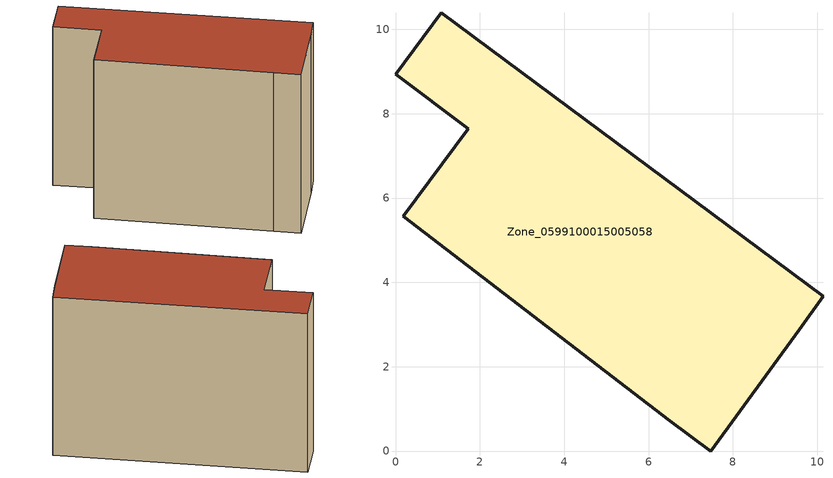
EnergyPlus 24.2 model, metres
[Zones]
Zone_0599100015005058
 floor ground (C_G): 9.58,2.87 7.48,0 6.51,0.72 0.18,5.57 1.73,7.64 0,8.93 1.08,10.39 10.14,3.67 z0.93
 wall outside (C_F): 7.48,0 9.58,2.87 10.14,3.67 1.08,10.39 0,8.93 1.73,7.64 0.18,5.57 6.51,0.72 7.48,0 z0.93:8.98
 roof outside (C_R): 9.58,2.87 10.14,3.67 1.08,10.39 0,8.93 1.73,7.64 0.18,5.57 6.51,0.72 7.48,0 z8.98
[BUILDING]
Pand.0599100015005058: North Axis=0; Terrain=City; Loads Convergence Tolerance Value=0.04; Temperature Convergence Tolerance Value=0.4; Solar Distribution=FullExterior; Maximum Number of Warmup Days=25; Minimum Number of Warmup Days=1
[Site:Location]
Rotterdam.The.Hague.AP_ZH_NLD Design_Conditions: Latitude=51.96; Longitude=4.45; Time Zone=1; Elevation=-4.5
[SITE:GROUNDTEMPERATURE:BUILDINGSURFACE]
18, 18, 18, 18, 18, 18, 18, 18, 18, 18, 18, 18
[MATERIAL] Thermal Absorptance=0.9; Solar Absorptance=0.7; Visible Absorptance=0.7
Name | Roughness | Thickness | Conductivity | Density | Specific Heat
G.TI.1975-1991 | MediumSmooth | 0.15 | 0.288461 | 540 | 1210
F.TI.1975-1991 | Rough | 0.3 | 0.230769 | 1920 | 840
R.TI.1975-1991 | MediumRough | 0.2 | 0.153846 | 1500 | 1000
[CONSTRUCTION]
C_G: G.TI.1975-1991
C_F: F.TI.1975-1991
C_R: R.TI.1975-1991
[ZONE]
Zone_0599100015005058: Type=1; Multiplier=1; Ceiling Height=Autocalculate; Volume=Autocalculate; Floor Area=autocalculate; Part of Total Floor Area=Yes
[ZONEINFILTRATION:DESIGNFLOWRATE]
Infil_Zone_0599100015005058: Zone or ZoneList or Space or SpaceList=Zone_0599100015005058; Schedule=AlwaysOn; Design Flow Rate Calculation Method=Flow/Area; Flow Rate per Floor Area=0.003; Constant Term Coefficient=1; Temperature Term Coefficient=0; Velocity Term Coefficient=0; Velocity Squared Term Coefficient=0
[HVACTEMPLATE:ZONE:IDEALLOADSAIRSYSTEM]
Zone_0599100015005058: Maximum Heating Supply Air Temperature=50; Minimum Cooling Supply Air Temperature=13; Maximum Heating Supply Air Humidity Ratio=0.0156; Minimum Cooling Supply Air Humidity Ratio=0.0077; Heating Limit=NoLimit; Cooling Limit=NoLimit; Dehumidification Control Type=ConstantSensibleHeatRatio; Cooling Sensible Heat Ratio=0.7; Dehumidification Setpoint=60; Humidification Control Type=None; Humidification Setpoint=30; Outdoor Air Method=None; Outdoor Air Flow Rate per Person=0.00944; Outdoor Air Flow Rate per Zone Floor Area=0; Outdoor Air Flow Rate per Zone=0; Demand Controlled Ventilation Type=None; Outdoor Air Economizer Type=NoEconomizer; Heat Recovery Type=None; Sensible Heat Recovery Effectiveness=0.7; Latent Heat Recovery Effectiveness=0.65
[ZONECONTROL:THERMOSTAT]
ThermostatControl_Zone_0599100015005058: Zone or ZoneList=Zone_0599100015005058; Control Type Schedule=DualSetpointControlType; Control 1=Thermostat_Zone_0599100015005058; Temperature Difference Between Cutout And Setpoint=0
[THERMOSTATSETPOINT:DUALSETPOINT]
Thermostat_Zone_0599100015005058: Heating Setpoint Temperature Schedule=HeatingSetpoint_Zone_0599100015005058; Cooling Setpoint Temperature Schedule=CoolingSetpoint_Zone_0599100015005058
[SCHEDULE:COMPACT]
HeatingSetpoint_Zone_0599100015005058: Through: 12/31, For: AllDays, Until: 24:00, 21
CoolingSetpoint_Zone_0599100015005058: Through: 12/31, For: AllDays, Until: 24:00, 24
DualSetpointControlType: Through: 12/31, For: AllDays, Until: 24:00, 4
AlwaysOn: Through: 12/31, For: AllDays, Until: 24:00, 1
